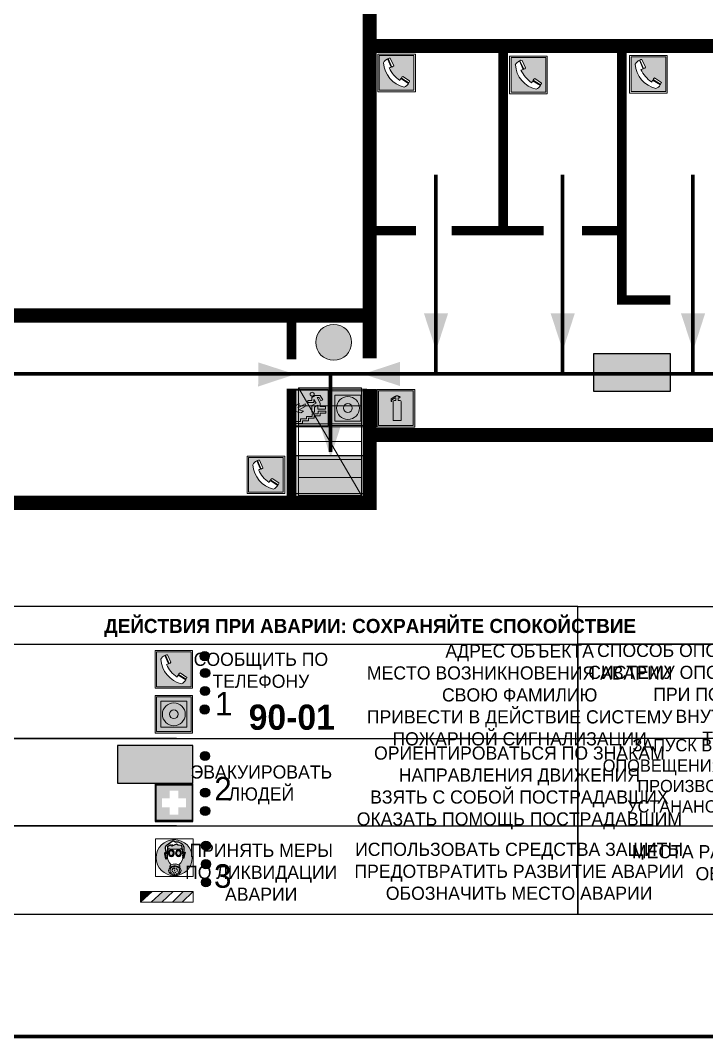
# Model space of a CAD drawing. Header units: millimetres. Extents: x 13114 to 67229, y 22859 to 38520.
# Drawn here: x 37306.1 to 37452, y 25479 to 25694.9 of the extents above; entities that cross this region are included whole.
import ezdxf

# ---------------------------------------------------------------- set-up
doc = ezdxf.new("R2010")
doc.units = ezdxf.units.MM
doc.layers.add('План_Штампы', color=7, linetype='Continuous')
doc.styles.add('обычный', font='arial.ttf')

# ---------------------------------------------------------------- blocks, each defined once
blk = doc.blocks.new('A$C38D26F80')
h = blk.add_hatch(color=5)
h.dxf.hatch_style = 1
h.paths.add_polyline_path([(-8.77, -4.48, 1), (-0.19, -4.48, 1)])
h.paths.add_polyline_path([(-6.75, -3.58), (-6.75, -3.31), (-6.62, -3.22), (-6.5, -3.22), (-6.42, -3.3), (-6.39, -3.28), (-6.59, -2.23), (-6.59, -2.01), (-6.38, -1.58), (-4.76, -0.4), (-4.13, -0.79, -0.362848), (-2.1, -2.1, -0.201049), (-2.17, -2.48, 0.085434), (-2.26, -3.13), (-1.9, -3.16), (-2.25, -4.7), (-2.4, -4.59), (-2.43, -4.34), (-2.36, -4.34), (-2.14, -3.34), (-2.47, -3.42), (-2.58, -1.95), (-2.77, -1.58), (-3.58, -1.52), (-3.92, -1.26), (-5.05, -1.73), (-4.87, -1.39), (-5.41, -1.6), (-5.41, -1.46), (-6.13, -1.87), (-6.18, -3.5), (-6.56, -3.47), (-6.37, -4.59), (-6.16, -4.43), (-6.16, -4.66), (-6.36, -4.79), (-6.37, -4.8), (-6.51, -4.76)], flags=16)
h.paths.add_polyline_path([(-6.51, -4.76), (-6.36, -4.79), (-6.37, -4.8)], flags=0)
h.paths.add_polyline_path([(-5.92, -2.34, 0.089508), (-2.67, -2.35), (-2.48, -3.88, -0.268602), (-3.4, -6.18, 0.262449), (-5.2, -6.18, -0.268602), (-6.11, -3.88)], flags=16)
edge = h.paths.add_edge_path(flags=16)
edge.add_ellipse((-5.19, -3.41), major_axis=(0, 0.842), ratio=0.848992, start_angle=0, end_angle=360)
edge = h.paths.add_edge_path(flags=0)
edge.add_ellipse((-5.19, -3.39), major_axis=(0, 0.665), ratio=0.853798, start_angle=0, end_angle=360)
edge = h.paths.add_edge_path(flags=0)
edge.add_ellipse((-5.19, -3.4), major_axis=(0, 0.528), ratio=0.864094, start_angle=0, end_angle=360)
edge = h.paths.add_edge_path(flags=16)
edge.add_ellipse((-3.47, -3.4), major_axis=(0, 0.842), ratio=0.848992, start_angle=0, end_angle=360)
h.paths.add_polyline_path([(-3.13, -6.45), (-3.13, -6.84, 0.383174), (-5.57, -6.85), (-5.57, -6.49, -0.369952)], flags=16)
edge = h.paths.add_edge_path(flags=0)
edge.add_ellipse((-3.47, -3.39), major_axis=(0, 0.665), ratio=0.853798, start_angle=0, end_angle=360)
edge = h.paths.add_edge_path(flags=0)
edge.add_ellipse((-3.47, -3.4), major_axis=(0, 0.528), ratio=0.864094, start_angle=0, end_angle=360)
edge = h.paths.add_edge_path(flags=16)
edge.add_ellipse((-4.34, -7.57), major_axis=(-1.48, 0), ratio=0.744955, start_angle=0, end_angle=360)
h.paths.add_polyline_path([(-5.01, -6.85, -1), (-5.15, -6.85, -1)], flags=0)
h.paths.add_polyline_path([(-5.33, -7.14, -1), (-5.47, -7.14, -1)], flags=0)
h.paths.add_polyline_path([(-4.61, -6.71, -1), (-4.74, -6.71, -1)], flags=16)
h.paths.add_polyline_path([(-5.43, -7.51, -1), (-5.57, -7.51, -1)], flags=0)
h.paths.add_polyline_path([(-4.26, -6.67, -1), (-4.4, -6.67, -1)], flags=16)
h.paths.add_polyline_path([(-4.74, -7.14, -1), (-4.88, -7.14, -1)], flags=0)
h.paths.add_polyline_path([(-4.93, -7.43, -1), (-5.07, -7.43, -1)], flags=0)
h.paths.add_polyline_path([(-4.41, -7.07, -1), (-4.54, -7.07, -1)], flags=0)
h.paths.add_polyline_path([(-5.33, -7.87, -1), (-5.46, -7.87, -1)], flags=0)
h.paths.add_polyline_path([(-3.8, -6.71, -1), (-3.94, -6.71, -1)], flags=16)
h.paths.add_polyline_path([(-4.85, -7.78, -1), (-4.98, -7.78, -1)], flags=0)
h.paths.add_polyline_path([(-3.96, -7.14, -1), (-4.1, -7.14, -1)], flags=0)
h.paths.add_polyline_path([(-4.33, -7.53, -1), (-4.47, -7.53, -1)], flags=0)
h.paths.add_polyline_path([(-5.09, -8.12, -1), (-5.23, -8.12, -1)], flags=0)
h.paths.add_polyline_path([(-3.5, -6.94, -1), (-3.64, -6.94, -1)], flags=0)
h.paths.add_polyline_path([(-4.54, -7.97, -1), (-4.68, -7.97, -1)], flags=0)
h.paths.add_polyline_path([(-3.66, -7.39, -1), (-3.8, -7.39, -1)], flags=0)
h.paths.add_polyline_path([(-4.73, -8.35, -1), (-4.86, -8.35, -1)], flags=0)
h.paths.add_polyline_path([(-4.09, -7.96, -1), (-4.23, -7.96, -1)], flags=0)
h.paths.add_polyline_path([(-3.77, -7.74, -1), (-3.91, -7.74, -1)], flags=0)
h.paths.add_polyline_path([(-3.22, -7.27, -1), (-3.35, -7.27, -1)], flags=0)
h.paths.add_polyline_path([(-4.34, -8.4, -1), (-4.47, -8.4, -1)], flags=0)
h.paths.add_polyline_path([(-3.16, -7.61, -1), (-3.3, -7.61, -1)], flags=0)
h.paths.add_polyline_path([(-3.9, -8.35, -1), (-4.04, -8.35, -1)], flags=0)
h.paths.add_polyline_path([(-3.32, -7.91, -1), (-3.46, -7.91, -1)], flags=0)
h.paths.add_polyline_path([(-3.55, -8.23, -1), (-3.69, -8.23, -1)], flags=0)
at = {"color": 5, "lineweight": 5}
for p, q in [((-4.48, 0), (-8.96, 0)), ((-8.96, 0), (-8.96, -4.48)), ((-4.48, 0), (0, 0)), ((0, 0), (0, -4.48)), ((-6.59, -2.01), (-6.38, -1.58)), ((-6.59, -2.23), (-6.59, -2.01)), ((-6.39, -3.28), (-6.59, -2.23)), ((-6.38, -1.58), (-4.76, -0.4)), ((-6.13, -1.87), (-6.18, -3.5)), ((-5.41, -1.46), (-6.13, -1.87)), ((-5.92, -2.34), (-6.11, -3.88)), ((-4.87, -1.39), (-5.41, -1.6)), ((-5.41, -1.6), (-5.41, -1.46)), ((-3.92, -1.26), (-5.05, -1.73)), ((-5.05, -1.73), (-4.87, -1.39)), ((-4.76, -0.4), (-4.13, -0.79)), ((-3.58, -1.52), (-3.92, -1.26)), ((-2.77, -1.58), (-3.58, -1.52)), ((-2.58, -1.95), (-2.77, -1.58)), ((-2.67, -2.34), (-2.48, -3.88)), ((-2.47, -3.42), (-2.58, -1.95)), ((-8.96, -8.96), (-8.96, -4.48)), ((-6.75, -3.31), (-6.62, -3.22)), ((-6.75, -3.58), (-6.75, -3.31)), ((-6.51, -4.76), (-6.75, -3.58)), ((-6.62, -3.22), (-6.5, -3.22)), ((-6.18, -3.5), (-6.56, -3.47)), ((-6.56, -3.47), (-6.37, -4.59)), ((-6.37, -4.8), (-6.51, -4.76)), ((-6.5, -3.22), (-6.42, -3.3)), ((-6.42, -3.3), (-6.39, -3.28)), ((-6.37, -4.59), (-6.16, -4.43)), ((-6.16, -4.66), (-6.37, -4.8)), ((-6.16, -4.43), (-6.16, -4.66)), ((-2.14, -3.34), (-2.47, -3.42)), ((-2.43, -4.34), (-2.4, -4.59)), ((-2.43, -4.34), (-2.36, -4.34)), ((-2.4, -4.59), (-2.25, -4.7)), ((-2.36, -4.34), (-2.14, -3.34)), ((-1.9, -3.16), (-2.26, -3.13)), ((-2.25, -4.7), (-1.9, -3.16)), ((0, -8.96), (0, -4.48)), ((-5.57, -6.49), (-5.57, -6.85)), ((-3.13, -6.45), (-3.13, -6.84)), ((-4.48, -8.96), (-8.96, -8.96)), ((-4.48, -8.96), (0, -8.96))]:
    blk.add_line(p, q, dxfattribs=at)
at = {"color": 5}
for p, q in [((-6.59, -2.01), (-6.38, -1.58)), ((-6.59, -2.23), (-6.59, -2.01)), ((-6.39, -3.28), (-6.59, -2.23)), ((-6.38, -1.58), (-4.76, -0.4)), ((-6.13, -1.87), (-6.18, -3.5)), ((-5.41, -1.46), (-6.13, -1.87)), ((-4.87, -1.39), (-5.41, -1.6)), ((-5.41, -1.6), (-5.41, -1.46)), ((-3.92, -1.26), (-5.05, -1.73)), ((-5.05, -1.73), (-4.87, -1.39)), ((-4.76, -0.4), (-4.13, -0.79)), ((-3.58, -1.52), (-3.92, -1.26)), ((-2.77, -1.58), (-3.58, -1.52)), ((-2.58, -1.95), (-2.77, -1.58)), ((-2.47, -3.42), (-2.58, -1.95)), ((-6.75, -3.31), (-6.62, -3.22)), ((-6.75, -3.58), (-6.75, -3.31)), ((-6.51, -4.76), (-6.75, -3.58)), ((-6.62, -3.22), (-6.5, -3.22)), ((-6.18, -3.5), (-6.56, -3.47)), ((-6.56, -3.47), (-6.37, -4.59)), ((-6.37, -4.8), (-6.51, -4.76)), ((-6.36, -4.79), (-6.51, -4.76)), ((-6.5, -3.22), (-6.42, -3.3)), ((-6.42, -3.3), (-6.39, -3.28)), ((-6.37, -4.59), (-6.16, -4.43)), ((-6.16, -4.66), (-6.37, -4.8)), ((-6.16, -4.66), (-6.36, -4.79)), ((-6.16, -4.43), (-6.16, -4.66)), ((-2.14, -3.34), (-2.47, -3.42)), ((-2.4, -4.59), (-2.43, -4.34)), ((-2.43, -4.34), (-2.36, -4.34)), ((-2.25, -4.7), (-2.4, -4.59)), ((-2.36, -4.34), (-2.14, -3.34)), ((-2.26, -3.13), (-1.9, -3.16)), ((-1.9, -3.16), (-2.25, -4.7))]:
    blk.add_line(p, q, dxfattribs=at)
at = {"color": 5, "lineweight": 5}
for centre, radius in [((-4.48, -4.48), 4.29), ((-5.4, -7.14), 0.0678), ((-5.08, -6.85), 0.0678), ((-4.81, -7.14), 0.0678), ((-4.67, -6.71), 0.0678), ((-4.47, -7.07), 0.0678), ((-4.33, -6.67), 0.0678), ((-4.03, -7.14), 0.0678), ((-3.87, -6.71), 0.0678), ((-3.57, -6.94), 0.0678), ((-3.28, -7.27), 0.0678), ((-5.5, -7.51), 0.0678), ((-5.4, -7.87), 0.0678), ((-5.16, -8.12), 0.0678), ((-5, -7.43), 0.0678), ((-4.91, -7.78), 0.0678), ((-4.79, -8.35), 0.0678), ((-4.61, -7.97), 0.0678), ((-4.4, -7.53), 0.0678), ((-4.4, -8.4), 0.0678), ((-4.16, -7.96), 0.0678), ((-3.97, -8.35), 0.0678), ((-3.84, -7.74), 0.0678), ((-3.73, -7.39), 0.0678), ((-3.62, -8.23), 0.0678), ((-3.39, -7.91), 0.0678), ((-3.23, -7.61), 0.0678)]:
    blk.add_circle(centre, radius, dxfattribs=at)
for centre, radius, start, end in [((-4.28, 6.66), 9.15, 259.6987, 280.1569), ((-2.6, -2.2), 0.513, 326.4781, 11.7739), ((-3.66, -4.24), 2.47, 171.573, 231.7124), ((-4.93, -4.24), 2.47, 308.2876, 8.427), ((-0.47, -3.05), 1.79, 161.5846, 182.4584), ((-4.33, -7.88), 1.87, 50.358, 131.5662), ((-4.34, -8.2), 1.82, 48.4943, 132.3565), ((-4.3, -7.78), 1.83, 60.5889, 119.4111)]:
    blk.add_arc(centre, radius, start, end, dxfattribs=at)
at = {"color": 5}
for centre, radius, start, end in [((-3.89, -2.66), 1.88, 17.387, 97.1599), ((-2.6, -2.2), 0.511, 326.3906, 11.8614), ((-0.35, -3.07), 1.91, 162.2553, 181.7878)]:
    blk.add_arc(centre, radius, start, end, dxfattribs=at)
at = {"color": 5, "lineweight": 5}
for centre, major_axis, ratio in [((-5.19, -3.41), (0, 0.842), 0.848992), ((-5.19, -3.39), (0, 0.665), 0.853798), ((-5.19, -3.4), (0, 0.528), 0.864094), ((-3.47, -3.4), (0, 0.842), 0.848992), ((-3.47, -3.39), (0, 0.665), 0.853798), ((-3.47, -3.4), (0, 0.528), 0.864094), ((-4.34, -7.57), (-1.48, 0), 0.744955)]:
    blk.add_ellipse(centre, major_axis=major_axis, ratio=ratio, dxfattribs=at)
blk = doc.blocks.new('A$C47DD6509')
at = {"lineweight": 5}
for points in [[(-8.69, 0), (-11.19, 0), (-11.19, -2.22)], [(-4.22, 0), (-6.45, 0), (-8.91, -2.22), (-6.61, -2.22)], [(0, 0), (-2.09, 0), (-4.36, -2.22), (-2.29, -2.22)]]:
    blk.add_hatch(color=242, dxfattribs=at).paths.add_polyline_path(points)
at = {"color": 242, "lineweight": 5}
for p, q in [((-11.19, -2.22), (-8.69, 0)), ((-11.19, -2.22), (-11.19, 0)), ((-11.19, 0), (-8.69, 0)), ((-11.19, 0), (0, 0)), ((-8.91, -2.22), (-6.45, 0)), ((-6.61, -2.22), (-4.22, 0)), ((-4.36, -2.22), (-2.09, 0)), ((-2.29, -2.22), (0, 0)), ((0, 0), (0, -2.22)), ((0, -2.22), (-11.19, -2.22))]:
    blk.add_line(p, q, dxfattribs=at)
blk = doc.blocks.new('A$C32E8229D')
at = {"true_color": 0xffffff}
blk.add_hatch(color=7, dxfattribs=at).paths.add_polyline_path([(0, 0), (0, -8), (16, -8), (16, 0)])
h = blk.add_hatch(color=126)
h.paths.add_polyline_path([(0.2, -0.2), (15.8, -0.2), (15.8, -7.8), (0.2, -7.8)])
h.paths.add_polyline_path([(13.49, -2.05), (12.08, -2.05), (11.37, -2.63, 0.162397), (11.29, -2.84), (11.29, -3.63), (10.35, -3.63), (10.35, -4.05), (11.68, -4.05), (11.68, -3.48), (12.26, -4.28), (11.29, -5.1), (11.29, -6.78), (11.85, -6.78), (11.85, -5.44), (12.8, -4.64), (12.8, -5.94), (14.46, -5.94), (14.46, -5.39), (13.45, -5.39), (13.45, -3.97), (12.46, -2.59), (13.15, -2.59), (13.69, -3.34), (14.18, -3)], flags=16)
h.paths.add_polyline_path([(10.74, -1.82, 1), (11.8, -1.82, 1)], flags=16)
h.paths.add_polyline_path([(9.39, -3.59), (5.99, -3.59), (6.56, -3.03), (5.91, -3.03), (5.1, -3.83), (5.91, -4.64), (6.56, -4.64), (5.99, -4.09), (9.39, -4.09)], flags=16)
h.paths.add_polyline_path([(4.29, -1.08), (1.72, -1.08), (1.72, -6.6), (4.29, -6.6)], flags=16)
at = {"color": 126}
blk.add_lwpolyline([(16, -8), (0, -8), (0, 0), (16, 0)], close=True, dxfattribs=at)
blk = doc.blocks.new('A$C18900ED3')
h = blk.add_hatch(color=126)
h.paths.add_polyline_path([(-0.18, -0.18), (-7.02, -0.18), (-7.02, -7.02), (-0.18, -7.02)])
h.paths.add_polyline_path([(-5.89, -4.46), (-5.89, -2.77), (-4.46, -2.77), (-4.46, -1.31), (-2.77, -1.31), (-2.77, -2.77), (-1.33, -2.77), (-1.33, -4.46), (-2.77, -4.46), (-2.77, -5.89), (-4.46, -5.89), (-4.46, -4.46)], flags=16)
at = {"color": 126}
for p, q in [((-7.2, 0), (-7.2, -7.2)), ((0, 0), (-7.2, 0)), ((0, -7.2), (0, 0)), ((-7.02, -7.02), (-7.02, -0.18)), ((-7.02, -0.18), (-0.18, -0.18)), ((-0.18, -0.18), (-0.18, -7.02)), ((-7.2, -7.2), (0, -7.2)), ((-0.18, -7.02), (-7.02, -7.02))]:
    blk.add_line(p, q, dxfattribs=at)
blk = doc.blocks.new('A$C456E1F9C')
at = {"lineweight": 5}
h = blk.add_hatch(color=242, dxfattribs=at)
h.paths.add_polyline_path([(0.51, -1.47), (0.51, -13.26), (12.29, -13.26), (12.29, -1.47)])
h.paths.add_polyline_path([(5.42, -4.95, -0.254479), (4.78, -5.4), (3.52, -2.53, -0.209735), (4.23, -2.4)], flags=16)
h.paths.add_polyline_path([(8.53, -8.6), (10.87, -10.17), (10.54, -10.76), (8.03, -9.13, -0.192251)], flags=16)
h.paths.add_polyline_path([(4.61, -5.49, 0.005518), (3.87, -5.72, 0.128647), (7.49, -10.01, 0.00809), (7.83, -9.33), (10.47, -10.97, -0.16736), (8.99, -12.25, -0.327862), (1.95, -3.95, -0.166952), (3.36, -2.62)], flags=16)
at = {"color": 242, "lineweight": 5}
for p, q in [((0, -13.77), (0, -0.97)), ((12.8, -0.97), (0, -0.97)), ((4.61, -5.49), (3.36, -2.62)), ((3.52, -2.53), (4.78, -5.4)), ((4.23, -2.4), (5.42, -4.95)), ((12.8, -13.77), (12.8, -0.97)), ((7.83, -9.33), (10.47, -10.97)), ((8.03, -9.13), (10.54, -10.76)), ((10.81, -10.12), (8.53, -8.6)), ((10.54, -10.76), (10.8, -10.3)), ((10.8, -10.3), (10.81, -10.12)), ((0, -13.77), (12.8, -13.77))]:
    blk.add_line(p, q, dxfattribs=at)
blk.add_lwpolyline([(0.51, -1.47), (12.29, -1.47), (12.29, -13.26), (0.51, -13.26)], close=True, dxfattribs=at)
for centre, radius, start, end in [((4.59, -5.34), 2.99, 114.2845, 152.1974), ((4.02, -3.27), 0.891, 76.3284, 123.7092), ((11.12, -3.31), 9.19, 183.9915, 256.6009), ((14.98, -39.1), 35.17, 107.1487, 108.4135), ((13.86, -0.94), 11.08, 205.5536, 234.8762), ((4.68, -4.59), 0.824, 276.9621, 334.0723), ((-13.31, 0.8), 23.44, 332.5487, 334.4027), ((8.94, -9.5), 0.989, 114.4092, 157.9388), ((7.87, -9.46), 3, 291.9291, 329.9329)]:
    blk.add_arc(centre, radius, start, end, dxfattribs=at)
blk = doc.blocks.new('A$C54414219')
at = {"true_color": 0xffffff}
h = blk.add_hatch(color=7, dxfattribs=at)
h.paths.add_polyline_path([(2.39, -9.45), (2.39, -18.3), (11.23, -18.3), (11.23, -9.45)], flags=0)
h.paths.add_polyline_path([(10.71, -13.87, -1), (2.92, -13.87, -1)], flags=0)
h.paths.add_polyline_path([(8.3, -13.87, -1), (5.33, -13.87, -1)], flags=0)
h.paths.add_polyline_path([(0.41, -7.47), (0.41, -20.27), (13.21, -20.27), (13.21, -7.47)])
h.paths.add_polyline_path([(0.92, -19.77), (12.71, -19.77), (12.71, -7.98), (0.92, -7.98)], flags=16)
h.paths.add_polyline_path([(11.23, -9.45), (11.23, -18.3), (2.39, -18.3), (2.39, -9.45)], flags=0)
at = {"lineweight": 5}
h = blk.add_hatch(color=242, dxfattribs=at)
h.paths.add_polyline_path([(12.71, -7.98), (0.92, -7.98), (0.92, -19.77), (12.71, -19.77)])
h.paths.add_polyline_path([(11.23, -18.3), (2.39, -18.3), (2.39, -9.45), (11.23, -9.45)], flags=16)
h.paths.add_polyline_path([(10.71, -13.87, -1), (2.92, -13.87, -1)], flags=0)
h.paths.add_polyline_path([(8.3, -13.87, -1), (5.33, -13.87, -1)], flags=0)
at = {"true_color": 0xffffff}
h = blk.add_hatch(color=7, dxfattribs=at)
h.paths.add_polyline_path([(2.39, -9.45), (2.39, -18.3), (11.23, -18.3), (11.23, -9.45)])
h.paths.add_polyline_path([(10.71, -13.87, -1), (2.92, -13.87, -1)], flags=16)
h.paths.add_polyline_path([(8.3, -13.87, -1), (5.33, -13.87, -1)], flags=0)
at = {"lineweight": 5}
h = blk.add_hatch(color=242, dxfattribs=at)
h.paths.add_polyline_path([(2.92, -13.87, 1), (10.71, -13.87, 1)])
h.paths.add_polyline_path([(8.3, -13.87, -1), (5.33, -13.87, -1)], flags=16)
at = {"color": 242, "lineweight": 5}
for p, q in [((0.41, -20.27), (0.41, -7.47)), ((0.41, -7.47), (13.21, -7.47)), ((0.41, -7.47), (13.21, -7.47)), ((13.21, -20.27), (13.21, -7.47)), ((0.41, -20.27), (13.21, -20.27))]:
    blk.add_line(p, q, dxfattribs=at)
for points in [[(0.92, -7.98), (12.71, -7.98), (12.71, -19.77), (0.92, -19.77)], [(2.39, -9.45), (11.23, -9.45), (11.23, -18.3), (2.39, -18.3)]]:
    blk.add_lwpolyline(points, close=True, dxfattribs=at)
for radius in [3.89, 1.49]:
    blk.add_circle((6.81, -13.87), radius, dxfattribs=at)
blk = doc.blocks.new('A$C7B4425F7')
at = {"true_color": 0xffffff}
blk.add_hatch(color=7, dxfattribs=at).paths.add_polyline_path([(0, 0), (-16, 0), (-16, -8), (0, -8)])
h = blk.add_hatch(color=126)
h.paths.add_polyline_path([(-0.2, -0.2), (-15.8, -0.2), (-15.8, -7.8), (-0.2, -7.8)])
h.paths.add_polyline_path([(-11.76, -2.03), (-11.76, -3.66), (-11.17, -3.66, -0.568275), (-11.17, -6.18), (-12.58, -6.18), (-12.58, -2.03)], flags=16)
h.paths.add_polyline_path([(-13.33, -4.12, -0.495768), (-13.59, -6.18), (-15.03, -6.18), (-15.03, -2.03), (-13.59, -2.03, -0.487973)], flags=16)
h.paths.add_polyline_path([(-10.25, -2.03), (-9.48, -2.03), (-9.48, -6.18), (-10.25, -6.18)], flags=16)
h.paths.add_polyline_path([(-13.84, -3.69), (-14.24, -3.69), (-14.24, -3.03), (-13.9, -3.03, -0.692621)], flags=0)
h.paths.add_polyline_path([(-9.15, -2.03), (-8.4, -2.03), (-8.04, -3.07), (-7.68, -2.03), (-6.93, -2.03), (-7.64, -4.1), (-6.93, -6.18), (-7.68, -6.18), (-8.04, -5.14), (-8.4, -6.18), (-9.15, -6.18), (-8.44, -4.1)], flags=16)
h.paths.add_polyline_path([(-11.76, -4.46), (-11.42, -4.46, -0.692621), (-11.36, -5.12), (-11.76, -5.12)], flags=0)
h.paths.add_polyline_path([(-13.9, -5.2), (-14.24, -5.2), (-14.24, -4.55), (-13.84, -4.55, -0.708038)], flags=0)
edge = h.paths.add_edge_path(flags=16)
edge.add_ellipse((-5.51, -4.08), major_axis=(0, 2.05), ratio=0.586184, start_angle=0, end_angle=360)
edge = h.paths.add_edge_path(flags=0)
edge.add_ellipse((-5.51, -4.08), major_axis=(0, 1.14), ratio=0.454828, start_angle=0, end_angle=360)
h.paths.add_polyline_path([(-4.13, -4.96, 0.377264), (-3.48, -4.52, 0.0555), (-3.16, -2.03), (-1.66, -2.03), (-1.66, -4.96), (-0.96, -4.96), (-0.96, -7.01), (-1.75, -7.01), (-1.75, -6.18), (-3.3, -6.18), (-3.3, -7.02), (-4.13, -7.02)], flags=16)
h.paths.add_polyline_path([(-2.73, -2.91), (-2.28, -2.91), (-2.28, -4.96), (-3.05, -4.96, 0.079136)], flags=0)
at = {"color": 126}
blk.add_lwpolyline([(-16, -8), (0, -8), (0, 0), (-16, 0)], close=True, dxfattribs=at)
blk = doc.blocks.new('A$C3AD82952')
at = {"true_color": 0xf5f5ff}
h = blk.add_hatch(color=7, dxfattribs=at)
h.dxf.hatch_style = 1
h.paths.add_polyline_path([(8.21, 8.73, 0.414214), (7.89, 9.05), (7.22, 9.05), (7.22, 9.92), (7.59, 9.92, 1), (7.57, 10.36), (7.22, 10.36), (7.22, 10.6), (6.43, 10.6), (6.43, 10.36), (6.01, 10.36), (4.74, 9.59), (4.74, 8.69), (4.98, 8.73), (4.98, 9.26), (6.12, 9.91), (6.43, 9.91), (6.43, 9.05), (5.76, 9.05, 0.414214), (5.44, 8.73), (5.44, 2.2), (8.21, 2.2)], flags=0)
h.paths.add_polyline_path([(12.8, 12.8), (0, 12.8), (0, 0), (12.8, 0)])
h.paths.add_polyline_path([(0.51, 12.29), (12.29, 12.29), (12.29, 0.51), (0.51, 0.51)], flags=16)
h.paths.add_polyline_path([(4.74, 9.59), (6.01, 10.36), (6.43, 10.36), (6.43, 10.6), (7.22, 10.6), (7.22, 10.36), (7.59, 10.36, -0.94586), (7.59, 9.92), (7.22, 9.92), (7.22, 9.05), (7.89, 9.05, -0.414214), (8.21, 8.73), (8.21, 2.2), (5.44, 2.2), (5.44, 8.73, -0.414214), (5.76, 9.05), (6.43, 9.05), (6.43, 9.91), (6.12, 9.91), (4.98, 9.26), (4.98, 8.73), (4.74, 8.69)], flags=0)
h = blk.add_hatch(color=242)
h.dxf.hatch_style = 1
h.paths.add_polyline_path([(12.29, 12.29), (0.51, 12.29), (0.51, 0.51), (12.29, 0.51)])
h.paths.add_polyline_path([(4.74, 8.69), (4.74, 9.59), (6.01, 10.36), (6.43, 10.36), (6.43, 10.6), (7.22, 10.6), (7.22, 10.36), (7.59, 10.36, -0.94586), (7.59, 9.92), (7.22, 9.92), (7.22, 9.05), (7.89, 9.05, -0.414214), (8.21, 8.73), (8.21, 2.2), (5.44, 2.2), (5.44, 8.73, -0.414214), (5.76, 9.05), (6.43, 9.05), (6.43, 9.91), (6.12, 9.91), (4.98, 9.26), (4.98, 8.73)], flags=16)
h = blk.add_hatch(color=7, dxfattribs=at)
h.dxf.hatch_style = 1
h.paths.add_polyline_path([(8.21, 8.73, 0.414214), (7.89, 9.05), (7.22, 9.05), (7.22, 9.92), (7.59, 9.92, 1), (7.57, 10.36), (7.22, 10.36), (7.22, 10.6), (6.43, 10.6), (6.43, 10.36), (6.01, 10.36), (4.74, 9.59), (4.74, 8.69), (4.98, 8.73), (4.98, 9.26), (6.12, 9.91), (6.43, 9.91), (6.43, 9.05), (5.76, 9.05, 0.414214), (5.44, 8.73), (5.44, 2.2), (8.21, 2.2)])
at = {"color": 242, "lineweight": 5}
for p, q in [((0, 0), (0, 12.8)), ((0, 12.8), (12.8, 12.8)), ((7.22, 10.6), (6.43, 10.6)), ((6.43, 10.6), (6.43, 10.36)), ((7.22, 10.36), (7.22, 10.6)), ((12.8, 0), (12.8, 12.8)), ((6.01, 10.36), (4.74, 9.59)), ((4.74, 9.59), (4.74, 8.69)), ((4.74, 8.69), (4.98, 8.73)), ((4.98, 9.26), (6.12, 9.91)), ((4.98, 8.73), (4.98, 9.26)), ((5.44, 2.2), (5.44, 8.73)), ((5.76, 9.05), (6.43, 9.05)), ((6.01, 10.36), (6.43, 10.36)), ((6.12, 9.91), (6.43, 9.91)), ((6.43, 9.91), (6.43, 9.05)), ((7.59, 10.36), (7.22, 10.36)), ((7.22, 9.05), (7.22, 9.92)), ((7.59, 9.92), (7.22, 9.92)), ((7.89, 9.05), (7.22, 9.05)), ((8.21, 2.2), (8.21, 8.73)), ((0, 0), (12.8, 0)), ((5.44, 2.2), (8.21, 2.2))]:
    blk.add_line(p, q, dxfattribs=at)
blk.add_lwpolyline([(0.51, 12.29), (12.29, 12.29), (12.29, 0.51), (0.51, 0.51)], close=True, dxfattribs=at)
for centre, radius, start, end in [((5.76, 8.73), 0.32, 90, 180), ((7.58, 10.14), 0.223, 273.1875, 86.8125), ((7.89, 8.73), 0.32, 0, 90)]:
    blk.add_arc(centre, radius, start, end, dxfattribs=at)
blk = doc.blocks.new('A$C7B8C2D5B')
at = {"lineweight": 0}
h = blk.add_hatch(color=5, dxfattribs=at)
h.dxf.hatch_style = 1
h.paths.add_polyline_path([(1.397, -3.024, 1), (-2.112, -3.024, 1)])
at = {"color": 5, "lineweight": 0}
blk.add_circle((-0.358, -3.024), 1.755, dxfattribs=at)
blk = doc.blocks.new('вниз 3')
at = {"lineweight": 0, "true_color": 0xffffff}
h = blk.add_hatch(color=7, dxfattribs=at)
h.dxf.hatch_style = 1
h.paths.add_polyline_path([(40997.5, -4475.69), (40997.25, -4475.28), (40995.76, -4476.15), (40995.97, -4475.23), (40995.39, -4475.56), (40995.05, -4476.83), (40996.33, -4477.17), (40996.91, -4476.83), (40996, -4476.55)], flags=0)
h.paths.add_polyline_path([(40999.81, -4473.95), (41000.22, -4473.95), (41000.64, -4474.67), (41001.03, -4474.43), (41000.46, -4473.49), (41000.42, -4473.49), (40999.43, -4473.49), (40998.68, -4473.92), (40998.68, -4474.57), (40997.88, -4474.57), (40997.88, -4475), (40999.14, -4475), (40999.14, -4474.43), (40999.14, -4474.38), (40999.59, -4475.15), (40998.72, -4475.67), (40998.72, -4477.06), (40999.24, -4477.06), (40999.24, -4475.96), (40999.95, -4475.56), (40999.95, -4476.43), (41001.61, -4476.43), (41001.61, -4475.88), (41000.47, -4475.88), (41000.47, -4475.12)], flags=0)
h.paths.add_polyline_path([(40999.2, -4473.24, 1), (40998.35, -4473.24, 1)], flags=0)
h.paths.add_polyline_path([(41000.46, -4477.26), (41001.69, -4477.26), (41001.69, -4476.84), (41000.03, -4476.84), (41000.03, -4477.39), (40998.78, -4477.39), (40998.78, -4477.95), (40997.53, -4477.95), (40997.53, -4478.5), (40996.29, -4478.5), (40996.29, -4479.06), (40995.05, -4479.06), (40995.05, -4479.48), (40995.29, -4479.48), (40996.72, -4479.48), (40996.72, -4478.92), (40997.97, -4478.92), (40997.97, -4478.36), (40999.2, -4478.36), (40999.2, -4477.81), (41000.46, -4477.81)], flags=0)
h.paths.add_polyline_path([(41002.37, -4472.17), (40994.37, -4472.17), (40994.37, -4480.17), (41002.37, -4480.17)])
h.paths.add_polyline_path([(41002.16, -4479.96), (40994.57, -4479.96), (40994.57, -4472.37), (41002.16, -4472.37)], flags=16)
h.paths.add_polyline_path([(41001.61, -4475.88), (41001.61, -4476.43), (40999.95, -4476.43), (40999.95, -4475.56), (40999.24, -4475.96), (40999.24, -4477.06), (40998.72, -4477.06), (40998.72, -4475.67), (40999.59, -4475.15), (40999.14, -4474.38), (40999.14, -4474.43), (40999.14, -4475), (40997.88, -4475), (40997.88, -4474.57), (40998.68, -4474.57), (40998.68, -4473.92), (40999.43, -4473.49), (41000.42, -4473.49), (41000.46, -4473.49), (41001.03, -4474.43), (41000.64, -4474.67), (41000.22, -4473.95), (40999.81, -4473.95), (41000.47, -4475.12), (41000.47, -4475.88)], flags=0)
h.paths.add_polyline_path([(41001.69, -4476.84), (41001.69, -4477.26), (41000.46, -4477.26), (41000.46, -4477.81), (40999.2, -4477.81), (40999.2, -4478.36), (40997.97, -4478.36), (40997.97, -4478.92), (40996.72, -4478.92), (40996.72, -4479.48), (40995.05, -4479.48), (40995.05, -4479.06), (40996.29, -4479.06), (40996.29, -4478.5), (40997.53, -4478.5), (40997.53, -4477.95), (40998.78, -4477.95), (40998.78, -4477.39), (41000.03, -4477.39), (41000.03, -4476.84)], flags=0)
h.paths.add_polyline_path([(40998.35, -4473.24, -1), (40999.2, -4473.24, -1)], flags=0)
h.paths.add_polyline_path([(40997.5, -4475.69), (40996, -4476.55), (40996.91, -4476.83), (40996.33, -4477.17), (40995.05, -4476.83), (40995.39, -4475.56), (40995.97, -4475.23), (40995.76, -4476.15), (40997.25, -4475.28)], flags=0)
at = {"lineweight": 0}
h = blk.add_hatch(color=126, dxfattribs=at)
h.dxf.hatch_style = 1
h.paths.add_polyline_path([(41002.16, -4472.37), (40994.57, -4472.37), (40994.57, -4479.96), (41002.16, -4479.96)])
h.paths.add_polyline_path([(40995.97, -4475.23), (40995.76, -4476.15), (40997.25, -4475.28), (40997.5, -4475.69), (40996, -4476.55), (40996.91, -4476.83), (40996.33, -4477.17), (40995.05, -4476.83), (40995.39, -4475.56)], flags=16)
h.paths.add_polyline_path([(40997.88, -4474.57), (40998.68, -4474.57), (40998.68, -4473.92), (40999.43, -4473.49), (41000.42, -4473.49), (41000.46, -4473.49), (41001.03, -4474.43), (41000.64, -4474.67), (41000.22, -4473.95), (40999.81, -4473.95), (41000.47, -4475.12), (41000.47, -4475.88), (41001.61, -4475.88), (41001.61, -4476.43), (40999.95, -4476.43), (40999.95, -4475.56), (40999.24, -4475.96), (40999.24, -4477.06), (40998.72, -4477.06), (40998.72, -4475.67), (40999.59, -4475.15), (40999.14, -4474.38), (40999.14, -4474.43), (40999.14, -4475), (40997.88, -4475)], flags=16)
h.paths.add_polyline_path([(40998.35, -4473.24, -1), (40999.2, -4473.24, -1)], flags=16)
h.paths.add_polyline_path([(40997.53, -4477.95), (40998.78, -4477.95), (40998.78, -4477.39), (41000.03, -4477.39), (41000.03, -4476.84), (41001.69, -4476.84), (41001.69, -4477.26), (41000.46, -4477.26), (41000.46, -4477.81), (40999.2, -4477.81), (40999.2, -4478.36), (40997.97, -4478.36), (40997.97, -4478.92), (40996.72, -4478.92), (40996.72, -4479.48), (40995.05, -4479.48), (40995.05, -4479.06), (40996.29, -4479.06), (40996.29, -4478.5), (40997.53, -4478.5)], flags=16)
at = {"lineweight": 0, "true_color": 0xffffff}
h = blk.add_hatch(color=7, dxfattribs=at)
h.dxf.hatch_style = 1
h.paths.add_polyline_path([(40999.2, -4473.24, 1), (40998.35, -4473.24, 1)])
h.paths.add_polyline_path([(40999.81, -4473.95), (41000.22, -4473.95), (41000.64, -4474.67), (41001.03, -4474.43), (41000.46, -4473.49), (41000.42, -4473.49), (40999.43, -4473.49), (40998.68, -4473.92), (40998.68, -4474.57), (40997.88, -4474.57), (40997.88, -4475), (40999.14, -4475), (40999.14, -4474.43), (40999.14, -4474.38), (40999.59, -4475.15), (40998.72, -4475.67), (40998.72, -4477.06), (40999.24, -4477.06), (40999.24, -4475.96), (40999.95, -4475.56), (40999.95, -4476.43), (41001.61, -4476.43), (41001.61, -4475.88), (41000.47, -4475.88), (41000.47, -4475.12)])
h.paths.add_polyline_path([(40999.2, -4477.81), (41000.46, -4477.81), (41000.46, -4477.26), (41001.69, -4477.26), (41001.69, -4476.84), (41000.03, -4476.84), (41000.03, -4477.39), (40998.78, -4477.39), (40998.78, -4477.95), (40997.53, -4477.95), (40997.53, -4478.5), (40996.29, -4478.5), (40996.29, -4479.06), (40995.05, -4479.06), (40995.05, -4479.48), (40995.29, -4479.48), (40996.72, -4479.48), (40996.72, -4478.92), (40997.97, -4478.92), (40997.97, -4478.36), (40999.2, -4478.36)])
h.paths.add_polyline_path([(40997.5, -4475.69), (40997.25, -4475.28), (40995.76, -4476.15), (40995.97, -4475.23), (40995.39, -4475.56), (40995.05, -4476.83), (40996.33, -4477.17), (40996.91, -4476.83), (40996, -4476.55)])
at = {"color": 126, "lineweight": 0}
for points in [[(40994.37, -4472.17), (41002.37, -4472.17), (41002.37, -4480.17), (40994.37, -4480.17)], [(40994.57, -4472.37), (41002.16, -4472.37), (41002.16, -4479.96), (40994.57, -4479.96)]]:
    blk.add_lwpolyline(points, close=True, dxfattribs=at)
for points in [[(40999.14, -4474.43), (40999.14, -4475), (40997.88, -4475), (40997.88, -4474.57), (40998.68, -4474.57), (40998.68, -4473.92), (40999.43, -4473.49), (41000.42, -4473.49), (41000.46, -4473.49), (41001.03, -4474.43), (41000.64, -4474.67), (41000.22, -4473.95), (40999.81, -4473.95), (41000.47, -4475.12), (41000.47, -4475.88), (41001.61, -4475.88), (41001.61, -4476.43), (40999.95, -4476.43), (40999.95, -4475.56), (40999.24, -4475.96), (40999.24, -4477.06), (40998.72, -4477.06), (40998.72, -4475.67), (40999.59, -4475.15), (40999.14, -4474.38), (40999.14, -4474.43)], [(40995.05, -4476.83), (40995.39, -4475.56), (40995.97, -4475.23), (40995.76, -4476.15), (40997.25, -4475.28), (40997.5, -4475.69), (40996, -4476.55), (40996.91, -4476.83), (40996.33, -4477.17), (40995.05, -4476.83)], [(40995.29, -4479.48), (40995.05, -4479.48), (40995.05, -4479.06), (40996.29, -4479.06), (40996.29, -4478.5), (40997.53, -4478.5), (40997.53, -4477.95), (40998.78, -4477.95), (40998.78, -4477.39), (41000.03, -4477.39), (41000.03, -4476.84), (41001.69, -4476.84), (41001.69, -4477.26), (41000.46, -4477.26), (41000.46, -4477.81), (40999.2, -4477.81), (40999.2, -4478.36), (40997.97, -4478.36), (40997.97, -4478.92), (40996.72, -4478.92), (40996.72, -4479.48), (40995.05, -4479.48)]]:
    blk.add_lwpolyline(points, dxfattribs=at)
blk.add_circle((40998.77, -4473.24), 0.426, dxfattribs=at)

msp = doc.modelspace()

# ---------------------------------------------------------------- hatches: boundary and pattern name
at = {"lineweight": 0}
h = msp.add_hatch(color=256, dxfattribs=at)
h.dxf.hatch_style = 1
h.paths.add_polyline_path([(37346.29, 25559.84, 1), (37344.36, 25559.84, 1)])
h = msp.add_hatch(color=256, dxfattribs=at)
h.dxf.hatch_style = 1
h.paths.add_polyline_path([(37346.4, 25556.25, 1), (37344.46, 25556.25, 1)])
h = msp.add_hatch(color=256, dxfattribs=at)
h.dxf.hatch_style = 1
h.paths.add_polyline_path([(37346.36, 25552.44, 1), (37344.43, 25552.44, 1)])
h = msp.add_hatch(color=256, dxfattribs=at)
h.dxf.hatch_style = 1
h.paths.add_polyline_path([(37346.28, 25548.51, 1), (37344.34, 25548.51, 1)])
h = msp.add_hatch(color=256, dxfattribs=at)
h.dxf.hatch_style = 1
h.paths.add_polyline_path([(37346.36, 25538.63, 1), (37344.43, 25538.63, 1)])
h = msp.add_hatch(color=256, dxfattribs=at)
h.dxf.hatch_style = 1
h.paths.add_polyline_path([(37346.4, 25530.85, 1), (37344.47, 25530.85, 1)])
h = msp.add_hatch(color=256, dxfattribs=at)
h.dxf.hatch_style = 1
h.paths.add_polyline_path([(37346.39, 25526.95, 1), (37344.46, 25526.95, 1)])
h = msp.add_hatch(color=256, dxfattribs=at)
h.dxf.hatch_style = 1
h.paths.add_polyline_path([(37346.55, 25519.59, 1), (37344.62, 25519.59, 1)])
h = msp.add_hatch(color=256, dxfattribs=at)
h.dxf.hatch_style = 1
h.paths.add_polyline_path([(37346.55, 25515.65, 1), (37344.61, 25515.65, 1)])
h = msp.add_hatch(color=256, dxfattribs=at)
h.dxf.hatch_style = 1
h.paths.add_polyline_path([(37346.55, 25511.81, 1), (37344.62, 25511.81, 1)])

# ---------------------------------------------------------------- linework, layer by layer
at = {"color": 6, "lineweight": 100}
for points in [[(37115.63, 25874), (37715.63, 25874), (37715.63, 25479), (37115.63, 25479)], [(37115.63, 25479), (37715.63, 25479), (37715.63, 25084), (37115.63, 25084)]]:
    msp.add_lwpolyline(points, close=True, dxfattribs=at)
at = {"lineweight": 100}
for points, const_width in [([(37380.4, 25753.76), (37380.4, 25797.74), (37141.15, 25797.74), (37141.15, 25722.35), (37271.22, 25722.35), (37271.22, 25592.43), (37380.4, 25592.43), (37380.4, 25606.82), (37691.18, 25606.82), (37691.18, 25689.49), (37380.4, 25689.49), (37380.4, 25753.93)], 3), ([(37380.4, 25623.1), (37380.4, 25689.49)], 3), ([(37408.76, 25650.24), (37408.76, 25689.02)], 2), ([(37425.48, 25650.24), (37433.98, 25650.24), (37433.98, 25689.33), (37433.98, 25635.54), (37444.27, 25635.54)], 2), ([(37380.53, 25650.24), (37390.25, 25650.24)], 2), ([(37397.84, 25650.24), (37417.38, 25650.24)], 2), ([(37380.4, 25632.22), (37271.22, 25632.22)], 3), ([(37363.77, 25622.91), (37363.77, 25632.02)], 2), ([(37363.77, 25592.43), (37363.77, 25616.67)], 2), ([(37380.4, 25606.82), (37380.4, 25616.64)], 3)]:
    msp.add_lwpolyline(points, dxfattribs=dict(at, const_width=const_width))
at = {"color": 126, "lineweight": 100, "true_color": 0x008754}
for points in [[(37394.47, 25662.08), (37394.47, 25619.8)], [(37421.4, 25662.08), (37421.4, 25619.8)], [(37449.1, 25662.08), (37449.1, 25619.8)], [(37372.03, 25619.8), (37682.96, 25619.8), (37682.96, 25653.03)], [(37362.75, 25619.8), (37290.14, 25619.8), (37372.03, 25619.8), (37372.03, 25603.27)]]:
    msp.add_lwpolyline(points, dxfattribs=at)
at = {"lineweight": 0}
for points in [[(37378.64, 25616.86), (37378.64, 25613.05), (37365.23, 25613.05), (37365.23, 25616.86)], [(37378.64, 25613.05), (37378.64, 25609.24), (37365.23, 25609.24), (37365.23, 25613.05)], [(37378.64, 25609.24), (37378.64, 25605.43), (37365.23, 25605.43), (37365.23, 25609.24)], [(37378.64, 25605.43), (37378.64, 25601.62), (37365.23, 25601.62), (37365.23, 25605.43)], [(37378.64, 25601.62), (37378.64, 25597.81), (37365.23, 25597.81), (37365.23, 25601.62)], [(37378.64, 25597.81), (37378.64, 25594), (37365.23, 25594), (37365.23, 25597.81)]]:
    msp.add_lwpolyline(points, close=True, dxfattribs=at)
msp.add_lwpolyline([(37365.23, 25616.86), (37378.64, 25594)], dxfattribs=at)
for points in [[(37280.88, 25562.37), (37424.65, 25562.37), (37424.65, 25570.42), (37280.88, 25570.42)], [(37424.65, 25570.42), (37546.37, 25570.42), (37546.37, 25504.97), (37424.65, 25504.97)], [(37424.65, 25570.42), (37546.37, 25570.42), (37546.37, 25562.37), (37424.65, 25562.37)], [(37280.88, 25562.37), (37424.65, 25562.37), (37424.65, 25504.97), (37280.88, 25504.97)], [(37424.65, 25562.37), (37546.37, 25562.37), (37546.37, 25542.38), (37424.65, 25542.38)], [(37546.37, 25542.38), (37424.65, 25542.38), (37424.65, 25523.8), (37546.37, 25523.8)]]:
    msp.add_lwpolyline(points, close=True)
for points in [[(37339.3, 25542.38), (37280.88, 25542.38), (37424.65, 25542.38)], [(37339.3, 25523.8), (37280.88, 25523.8), (37424.65, 25523.8)]]:
    msp.add_lwpolyline(points)
for centre in [(37345.33, 25559.84), (37345.43, 25556.25), (37345.39, 25552.44), (37345.31, 25548.51), (37345.39, 25538.63), (37345.43, 25530.85), (37345.43, 25526.95), (37345.59, 25519.59), (37345.58, 25515.65), (37345.58, 25511.81)]:
    msp.add_circle(centre, 0.966)
at = {"layer": 'План_Штампы', "color": 126, "true_color": 0x008754}
for points in [[(37391.92, 25632.68), (37397.05, 25632.67), (37394.51, 25624.79)], [(37418.85, 25632.68), (37423.98, 25632.67), (37421.44, 25624.79)], [(37446.55, 25632.68), (37451.68, 25632.67), (37449.14, 25624.79)], [(37356.69, 25617.14), (37356.7, 25622.27), (37364.58, 25619.73)], [(37386.86, 25622.38), (37386.85, 25617.24), (37378.97, 25619.79)], [(37370, 25608.52), (37374.16, 25608.51), (37372.1, 25602.12)]]:
    msp.add_solid(points, dxfattribs=at)

# ---------------------------------------------------------------- block references
for name, p, xscale, yscale, zscale in [('A$C456E1F9C', (37382.11, 25688.39), 0.625, 0.625, 0.625), ('A$C456E1F9C', (37410.13, 25687.94), 0.625, 0.625, 0.625), ('A$C456E1F9C', (37435.62, 25688.09), 0.625, 0.625, 0.625), ('A$C7B8C2D5B', (37373.52, 25633.11), 2.177419353276491, 2.177419353276491, 2.177419353276491), ('A$C54414219', (37371.51, 25621.24), 0.625, 0.625, 0.625), ('A$C3AD82952', (37381.96, 25608.53), 0.625, 0.625, 0.625), ('A$C456E1F9C', (37354.33, 25602.98), 0.625, 0.625, 0.625), ('A$C456E1F9C', (37334.77, 25561.65), 0.625, 0.625, 0.625), ('A$C54414219', (37334.51, 25556.17), 0.625, 0.625, 0.625), ('A$C18900ED3', (37342.83, 25532.7), 1.111111111007631, 1.111111111007631, 1.111111111007631), ('A$C38D26F80', (37342.86, 25521.03), 0.8928571427240968, 0.8928571427240968, 0.8928571427240968)]:
    msp.add_blockref(name, p, dxfattribs=dict(xscale=xscale, yscale=yscale, zscale=zscale))
at = {"color": 126, "true_color": 0x008754}
msp.add_blockref('вниз 3', (-3630.6, 30088.74), dxfattribs=at)
at = {"xscale": -1}
msp.add_blockref('A$C32E8229D', (37342.83, 25540.85), dxfattribs=at)
at = {"color": 242, "true_color": 0xc1121c}
msp.add_blockref('A$C47DD6509', (37342.86, 25509.82), dxfattribs=at)
at = {"layer": 'План_Штампы', "color": 126, "true_color": 0x008754, "xscale": 1.012510887696, "yscale": 1.012510887696, "zscale": 1.012510887696, "rotation": 359.9978653237144}
msp.add_blockref('A$C32E8229D', (37428.05, 25624.16), dxfattribs=at)
at = {"layer": 'План_Штампы'}
msp.add_blockref('A$C7B4425F7', (37379.77, 25602.38), dxfattribs=at)

# ---------------------------------------------------------------- texts
at = {"lineweight": 0, "attachment_point": 5, "style": 'обычный'}
for s, insert, char_height, width in [('{\\fProxima Nova Rg|b1|i0|c204|p2;ДЕЙСТВИЯ ПРИ АВАРИИ: СОХРАНЯЙТЕ СПОКОЙСТВИЕ\\H1.6644x; }', (37380.49, 25565.83), 3, 175.1736), ('\\pi-8.4,l8.4,t8.4;{\\fProxima Nova Rg|b0|i0|c204|p2;АДРЕС ОБЪЕКТА\\PМЕСТО ВОЗНИКНОВЕНИЯ АВАРИИ\\PСВОЮ ФАМИЛИЮ\\PПРИВЕСТИ В ДЕЙСТВИЕ СИСТЕМУ \\PПОЖАРНОЙ СИГНАЛИЗАЦИИ}', (37412.27, 25551.21), 2.8, 126.6484), ('{\\fProxima Nova Rg|b0|i0|c204|p2;СПОСОБ ОПОВЕЩЕНИЯ АВТОМАТИЧЕСКИЙ ЧЕРЕЗ РЕЧЕВУЮ СИСТЕМУ ОПОВЕЩЕНИЯ И УПРАВЛЕНИЯ ЭВАКУАЦИЕЙ ЛЮДЕЙ ПРИ ПОЖАРЕ , А ТАК ЖЕ ВРУЧНУЮ, ИСПОЛЬЗУЯ ВНУТРЕННЮЮ ГРОМКУЮ СВЯЗЬ СИСТЕМЫ ТЕХНОЛОГИЧЕСКОГО ОПОВЕЩЕНИЯ.}', (37486.27, 25551.33), 2.8, 118.5618), ('{\\fProxima Nova Rg|b0|i0|c204|p2;СООБЩИТЬ ПО \\PТЕЛЕФОНУ}', (37357.27, 25556.83), 2.8, 126.6484), ('{\\fProxima Nova Rg|b0|i0|c204|p2;1\\H1.1667x; }', (37349.37, 25549.76), 5, 126.6484), ('{\\fProxima Nova Rg|b1|i0|c204|p2;\\H1.0714x;90-01\\fProxima Nova Rg|b0|i0|c204|p2;\\H0.93331x; \\H1.3449x; }', (37363.84, 25546.84), 5, 126.6484), ('{\\fProxima Nova Rg|b0|i0|c204|p2;\\P\\pt7.8;ЗАПУСК В РУЧНОМ РЕЖИМЕ АВТОМАТИЧЕСКОЙ СИСТЕМЫ ОПОВЕЩЕНИЯ  И УПРАВЛЕНИЯ ЭВАКУАЦИИ ЛЮДЕЙ ПРИ ПОЖАРЕ ПРОИЗВОДИТСЯ ОТ РУЧНЫХ ПОЖАРНЫХ ИЗВЕЩАТЕЛЕЙ, УСТАНАНОВЛЕННЫХ НА СТЕНАХ ВБЛИЗИ ЭВАКУАЦИОННЫХ ВЫХОДОВ. }', (37487.72, 25534.05), 2.6, 121.7868), ('\\pi-8.4,l8.4,t8.4;{\\fProxima Nova Rg|b0|i0|c204|p2;ОРИЕНТИРОВАТЬСЯ ПО ЗНАКАМ \\PНАПРАВЛЕНИЯ ДВИЖЕНИЯ\\PВЗЯТЬ С СОБОЙ ПОСТРАДАВШИХ\\PОКАЗАТЬ ПОМОЩЬ ПОСТРАДАВШИМ}', (37412.21, 25531.85), 2.8, 126.6484), ('{\\fProxima Nova Rg|b0|i0|c204|p2;ЭВАКУИРОВАТЬ \\PЛЮДЕЙ}', (37357.37, 25532.5), 2.8, 126.6484), ('{\\fProxima Nova Rg|b0|i0|c204|p2;2\\H1.1967x; }', (37349.22, 25531.68), 5, 126.6484), ('\\pi-8.4,l8.4,t8.4;{\\fProxima Nova Rg|b0|i0|c204|p2;ИСПОЛЬЗОВАТЬ СРЕДСТВА ЗАЩИТЫ \\PПРЕДОТВРАТИТЬ РАЗВИТИЕ АВАРИИ\\PОБОЗНАЧИТЬ МЕСТО АВАРИИ}', (37412.15, 25514.12), 2.8, 126.6484), ('\\pt8.4;{\\fProxima Nova Rg|b0|i0|c204|p2;\\PМЕСТА РАСПОЛОЖЕНИЯ ПОЖАРНЫХ ИЗВЕЩАТЕЛЕЙ ОБОЗНАЧЕНЫ НА НАСТОЯЩЕМ ПЛАНЕ}', (37486.08, 25517.9), 2.8, 118.5618), ('{\\fProxima Nova Rg|b0|i0|c204|p2;ПРИНЯТЬ МЕРЫ \\PПО ЛИКВИДАЦИИ \\PАВАРИИ}', (37357.33, 25513.93), 2.8, 126.6484), ('{\\fProxima Nova Rg|b0|i0|c204|p2;3\\H1.1967x; }', (37349.16, 25513.1), 5, 126.6484)]:
    msp.add_mtext(s, dxfattribs=dict(at, insert=insert, char_height=char_height, width=width))

doc.saveas('drawing.dxf')
